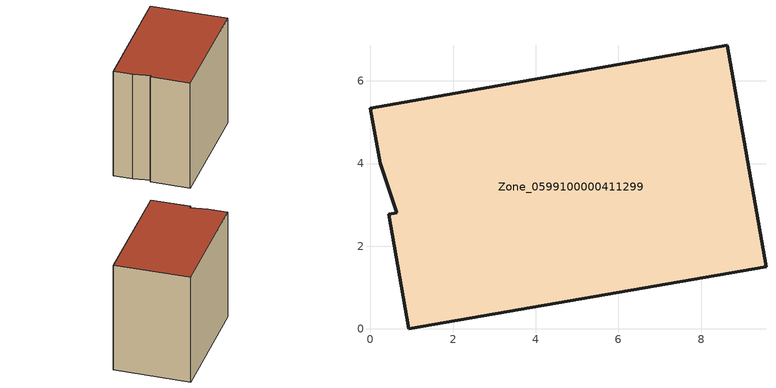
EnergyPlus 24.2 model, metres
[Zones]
Zone_0599100000411299
 floor ground (C_G): 0.93,0 0.45,2.78 0.64,2.81 0.23,4 0,5.34 8.63,6.86 9.57,1.5 z0
 wall outside (C_F): 9.57,1.5 8.63,6.86 0,5.34 0.23,4 0.64,2.81 0.45,2.78 0.93,0 9.57,1.5 z0:8.29
 roof outside (C_R): 0.45,2.78 0.93,0 9.57,1.5 8.63,6.86 0,5.34 0.23,4 0.64,2.81 z8.29
[BUILDING]
Pand.0599100000411299: North Axis=0; Terrain=City; Loads Convergence Tolerance Value=0.04; Temperature Convergence Tolerance Value=0.4; Solar Distribution=FullExterior; Maximum Number of Warmup Days=25; Minimum Number of Warmup Days=1
[Site:Location]
Rotterdam.The.Hague.AP_ZH_NLD Design_Conditions: Latitude=51.96; Longitude=4.45; Time Zone=1; Elevation=-4.5
[SITE:GROUNDTEMPERATURE:BUILDINGSURFACE]
18, 18, 18, 18, 18, 18, 18, 18, 18, 18, 18, 18
[MATERIAL] Thermal Absorptance=0.9; Solar Absorptance=0.7; Visible Absorptance=0.7
Name | Roughness | Thickness | Conductivity | Density | Specific Heat
G.TC.1992-2005 | MediumSmooth | 0.15 | 0.06 | 540 | 1210
F.TC.1992-2005 | Rough | 0.3 | 0.12 | 1920 | 840
R.TC.1992-2005 | MediumRough | 0.2 | 0.08 | 1500 | 1000
[CONSTRUCTION]
C_G: G.TC.1992-2005
C_F: F.TC.1992-2005
C_R: R.TC.1992-2005
[ZONE]
Zone_0599100000411299: Type=1; Multiplier=1; Ceiling Height=Autocalculate; Volume=Autocalculate; Floor Area=autocalculate; Part of Total Floor Area=Yes
[ZONEINFILTRATION:DESIGNFLOWRATE]
Infil_Zone_0599100000411299: Zone or ZoneList or Space or SpaceList=Zone_0599100000411299; Schedule=AlwaysOn; Design Flow Rate Calculation Method=Flow/Area; Flow Rate per Floor Area=0.0015; Constant Term Coefficient=1; Temperature Term Coefficient=0; Velocity Term Coefficient=0; Velocity Squared Term Coefficient=0
[HVACTEMPLATE:ZONE:IDEALLOADSAIRSYSTEM]
Zone_0599100000411299: Maximum Heating Supply Air Temperature=50; Minimum Cooling Supply Air Temperature=13; Maximum Heating Supply Air Humidity Ratio=0.0156; Minimum Cooling Supply Air Humidity Ratio=0.0077; Heating Limit=NoLimit; Cooling Limit=NoLimit; Dehumidification Control Type=ConstantSensibleHeatRatio; Cooling Sensible Heat Ratio=0.7; Dehumidification Setpoint=60; Humidification Control Type=None; Humidification Setpoint=30; Outdoor Air Method=None; Outdoor Air Flow Rate per Person=0.00944; Outdoor Air Flow Rate per Zone Floor Area=0; Outdoor Air Flow Rate per Zone=0; Demand Controlled Ventilation Type=None; Outdoor Air Economizer Type=NoEconomizer; Heat Recovery Type=None; Sensible Heat Recovery Effectiveness=0.7; Latent Heat Recovery Effectiveness=0.65
[ZONECONTROL:THERMOSTAT]
ThermostatControl_Zone_0599100000411299: Zone or ZoneList=Zone_0599100000411299; Control Type Schedule=DualSetpointControlType; Control 1=Thermostat_Zone_0599100000411299; Temperature Difference Between Cutout And Setpoint=0
[THERMOSTATSETPOINT:DUALSETPOINT]
Thermostat_Zone_0599100000411299: Heating Setpoint Temperature Schedule=HeatingSetpoint_Zone_0599100000411299; Cooling Setpoint Temperature Schedule=CoolingSetpoint_Zone_0599100000411299
[SCHEDULE:COMPACT]
HeatingSetpoint_Zone_0599100000411299: Through: 12/31, For: AllDays, Until: 24:00, 21
CoolingSetpoint_Zone_0599100000411299: Through: 12/31, For: AllDays, Until: 24:00, 24
DualSetpointControlType: Through: 12/31, For: AllDays, Until: 24:00, 4
AlwaysOn: Through: 12/31, For: AllDays, Until: 24:00, 1
